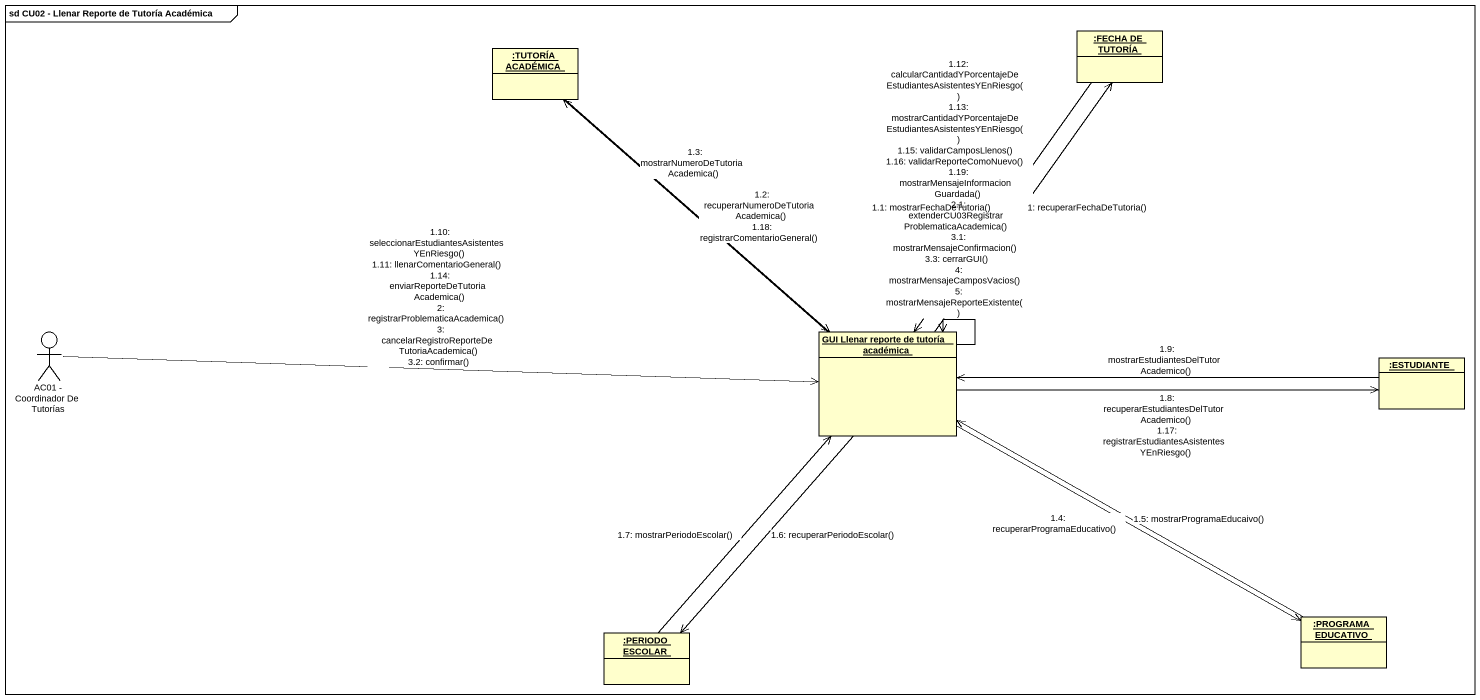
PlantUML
@startuml
mainframe sd CU02 - Llenar Reporte de Tutoría Académica
allowmixing
hide circle
hide empty members
object ":FECHA DE TUTORÍA" as FECHA_DE_TUTORÍA
object ":TUTORÍA ACADÉMICA" as TUTORÍA_ACADÉMICA
actor "AC01 - Coordinador De Tutorías" as AC01_Coordinador_De_Tutorías
object "GUI Llenar reporte de tutoría académica" as GUI_Llenar_reporte_de
object ":ESTUDIANTE" as ESTUDIANTE
object ":PROGRAMA EDUCATIVO" as PROGRAMA_EDUCATIVO
object ":PERIODO ESCOLAR" as PERIODO_ESCOLAR
GUI_Llenar_reporte_de -up-> FECHA_DE_TUTORÍA : 1: recuperarFechaDeTutoria()
FECHA_DE_TUTORÍA --> GUI_Llenar_reporte_de : 1.1: mostrarFechaDeTutoria()
GUI_Llenar_reporte_de -up-> TUTORÍA_ACADÉMICA : 1.2: recuperarNumeroDeTutoriaAcademica()\n1.18: registrarComentarioGeneral()
TUTORÍA_ACADÉMICA --> GUI_Llenar_reporte_de : 1.3: mostrarNumeroDeTutoriaAcademica()
GUI_Llenar_reporte_de -right-> PROGRAMA_EDUCATIVO : 1.4: recuperarProgramaEducativo()
PROGRAMA_EDUCATIVO -left-> GUI_Llenar_reporte_de : 1.5: mostrarProgramaEducaivo()
GUI_Llenar_reporte_de --> PERIODO_ESCOLAR : 1.6: recuperarPeriodoEscolar()
PERIODO_ESCOLAR -up-> GUI_Llenar_reporte_de : 1.7: mostrarPeriodoEscolar()
GUI_Llenar_reporte_de -right-> ESTUDIANTE : 1.8: recuperarEstudiantesDelTutorAcademico()\n1.17: registrarEstudiantesAsistentesYEnRiesgo()
ESTUDIANTE -left-> GUI_Llenar_reporte_de : 1.9: mostrarEstudiantesDelTutorAcademico()
AC01_Coordinador_De_Tutorías -right-> GUI_Llenar_reporte_de : 1.10: seleccionarEstudiantesAsistentesYEnRiesgo()\n1.11: llenarComentarioGeneral()\n1.14: enviarReporteDeTutoriaAcademica()\n2: registrarProblematicaAcademica()\n3: cancelarRegistroReporteDeTutoriaAcademica()\n3.2: confirmar()
GUI_Llenar_reporte_de --> GUI_Llenar_reporte_de : 1.12: calcularCantidadYPorcentajeDeEstudiantesAsistentesYEnRiesgo()\n1.13: mostrarCantidadYPorcentajeDeEstudiantesAsistentesYEnRiesgo()\n1.15: validarCamposLlenos()\n1.16: validarReporteComoNuevo()\n1.19: mostrarMensajeInformacionGuardada()\n2.1: extenderCU03RegistrarProblematicaAcademica()\n3.1: mostrarMensajeConfirmacion()\n3.3: cerrarGUI()\n4: mostrarMensajeCamposVacios()\n5: mostrarMensajeReporteExistente()
@enduml
